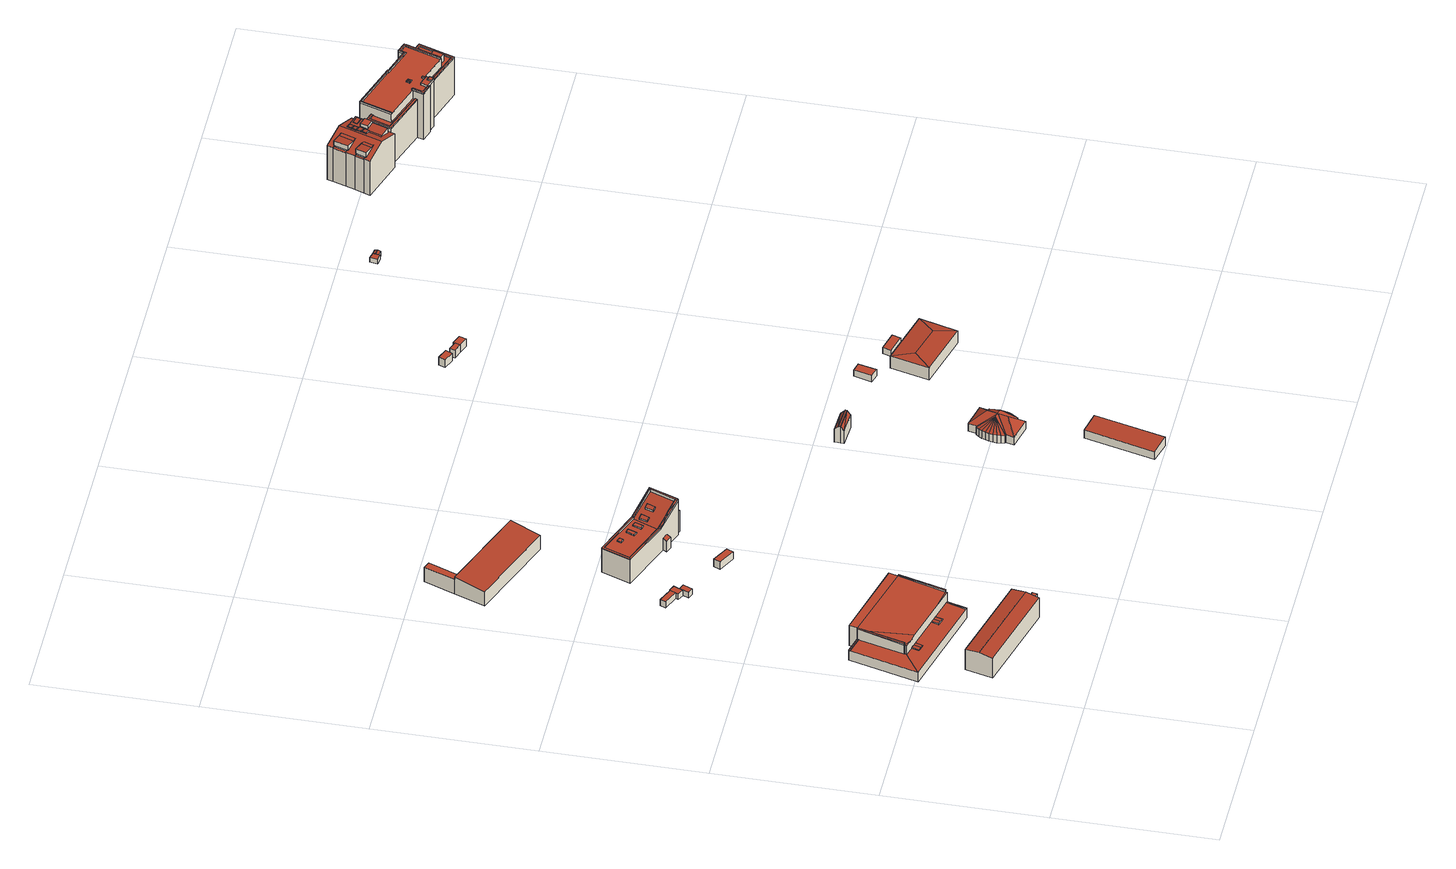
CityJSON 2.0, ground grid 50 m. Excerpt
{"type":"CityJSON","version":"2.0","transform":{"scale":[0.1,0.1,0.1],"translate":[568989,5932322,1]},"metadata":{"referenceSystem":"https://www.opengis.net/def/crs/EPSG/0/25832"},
"CityObjects":{
"building1":{"type":"Building","attributes":{"Grundfläche 2D":"267.869369","Grundhöhe NN":"3.361"},"geometry":[{"type":"Solid","lod":"3","boundaries":[[[[0,1,2,3]],[[4,0,3,5]],[[5,3,2,6,7]],[[4,5,7,8]],[[1,0,4,8,9]],[[2,1,9,6]],[[7,6,9,8]]]],"semantics":{"surfaces":[{"type":"RoofSurface"},{"type":"WallSurface"},{"type":"GroundSurface"}],"values":[[0,0,1,1,1,1,2]]}}]},
"building2":{"type":"Building","attributes":{"Grundfläche 2D":"791.141153","Grundhöhe NN":"2.661"},"children":["building2-1","building2-2","building2-3","building2-4","building2-5","building2-6"],"geometry":[{"type":"Solid","lod":"3","boundaries":[[[[10,11,12,13,14,15,16,17,18,19]],[[20,21,17]],[[21,22,23,24,25,18,17]],[[26,27,28,29,30,31,32,33,34,35]],[[28,27,26,36,37,38]],[[39,38,37]],[[40,41,42,30,29]],[[33,43,44,34]],[[24,23,45,46]],[[18,25,24,46,47]],[[10,19,18,47,48]],[[11,10,48,49]],[[22,21,36,26,35,50,23]],[[36,21,20,37]],[[37,20,17,39]],[[15,14,13,12,11,49,51,52,42,41,40,29,28,38,39,17,16]],[[30,42,52,53]],[[31,30,53,54]],[[32,31,54,55]],[[33,32,55,56]],[[43,33,56,57]],[[44,43,57,58]],[[34,44,58,59]],[[35,34,59,45,23,50]],[[49,48,47,46,45,59,58,57,56,55,54,53,52,51]]]],"semantics":{"surfaces":[{"type":"RoofSurface"},{"type":"WallSurface"},{"type":"GroundSurface"}],"values":[[0,0,0,0,0,0,0,0,1,1,1,1,1,1,1,1,1,1,1,1,1,1,1,1,2]]}}]},
"building2-1":{"type":"BuildingInstallation","parents":["building2"],"geometry":[{"type":"MultiSurface","lod":"3","boundaries":[[[60,61,62,63]],[[63,62,10,11]],[[60,63,11,12]],[[61,60,12,19]],[[62,61,19,10]]],"semantics":{"surfaces":[{"type":"RoofSurface"},{"type":"WallSurface"}],"values":[0,1,1,1,1]}}]},
"building2-2":{"type":"BuildingInstallation","parents":["building2"],"geometry":[{"type":"MultiSurface","lod":"3","boundaries":[[[64,65,50,66]],[[66,50,23,24]],[[64,66,24,25]],[[65,64,25,22]],[[50,65,22,23]]],"semantics":{"surfaces":[{"type":"RoofSurface"},{"type":"WallSurface"}],"values":[0,1,1,1,1]}}]},
"building2-3":{"type":"BuildingInstallation","parents":["building2"],"geometry":[{"type":"MultiSurface","lod":"3","boundaries":[[[67,68,69,70]],[[67,71,72,68]],[[14,73,70,69]],[[70,73,74,71,67]],[[72,71,74,13]],[[72,13,14,69,68]]],"semantics":{"surfaces":[{"type":"RoofSurface"},{"type":"WallSurface"}],"values":[0,0,1,1,1,1]}}]},
"building2-4":{"type":"BuildingInstallation","parents":["building2"],"geometry":[{"type":"MultiSurface","lod":"3","boundaries":[[[75,76,77,78]],[[75,79,80,76]],[[78,77,16,81]],[[78,81,82,79,75]],[[82,15,80,79]],[[80,15,16,77,76]]],"semantics":{"surfaces":[{"type":"RoofSurface"},{"type":"WallSurface"}],"values":[0,0,1,1,1,1]}}]},
"building2-5":{"type":"BuildingInstallation","parents":["building2"],"geometry":[{"type":"MultiSurface","lod":"3","boundaries":[[[83,84,85,86]],[[33,87,84,83]],[[87,30,31,85,84]],[[31,32,86,85]],[[32,33,83,86]]],"semantics":{"surfaces":[{"type":"RoofSurface"},{"type":"WallSurface"}],"values":[0,1,1,1,1]}}]},
"building2-6":{"type":"BuildingInstallation","parents":["building2"],"geometry":[{"type":"MultiSurface","lod":"3","boundaries":[[[88,89,90,91,92]],[[36,37,93,91,90]],[[93,27,92,91]],[[27,34,88,92]],[[34,35,89,88]],[[26,36,90,89,35]]],"semantics":{"surfaces":[{"type":"RoofSurface"},{"type":"WallSurface"}],"values":[0,1,1,1,1,1]}}]},
"building3":{"type":"Building","attributes":{"Grundfläche 2D":"2.290215","Grundhöhe NN":"3.489"},"geometry":[{"type":"Solid","lod":"3","boundaries":[[[[94,95,96,97]],[[98,99,97,96]],[[99,100,94,97]],[[100,101,95,94]],[[101,98,96,95]],[[101,100,99,98]]]],"semantics":{"surfaces":[{"type":"RoofSurface"},{"type":"WallSurface"},{"type":"GroundSurface"}],"values":[[0,1,1,1,1,2]]}}]},
"building4":{"type":"Building","attributes":{"Grundfläche 2D":"9.647635","Grundhöhe NN":"2.512"},"geometry":[{"type":"Solid","lod":"3","boundaries":[[[[102,103,104,105]],[[106,107,105,104]],[[107,108,102,105]],[[108,109,103,102]],[[109,106,104,103]],[[109,108,107,106]]]],"semantics":{"surfaces":[{"type":"RoofSurface"},{"type":"WallSurface"},{"type":"GroundSurface"}],"values":[[0,1,1,1,1,2]]}}]},
"building5":{"type":"Building","attributes":{"Grundfläche 2D":"6.303504","Grundhöhe NN":"2.584"},"geometry":[{"type":"Solid","lod":"3","boundaries":[[[[110,111,112,113]],[[110,113,114,115]],[[111,110,115,116]],[[112,111,116,117]],[[113,112,117,114]],[[116,115,114,117]]]],"semantics":{"surfaces":[{"type":"RoofSurface"},{"type":"WallSurface"},{"type":"GroundSurface"}],"values":[[0,1,1,1,1,2]]}}]},
"building6":{"type":"Building","attributes":{"Grundfläche 2D":"6.212402","Grundhöhe NN":"2.597"},"geometry":[{"type":"Solid","lod":"3","boundaries":[[[[118,119,120,121]],[[119,118,122,123]],[[120,119,123,124]],[[121,120,124,125]],[[118,121,125,122]],[[123,122,125,124]]]],"semantics":{"surfaces":[{"type":"RoofSurface"},{"type":"WallSurface"},{"type":"GroundSurface"}],"values":[[0,1,1,1,1,2]]}}]},
"building7":{"type":"Building","attributes":{"Grundfläche 2D":"14.121962","Grundhöhe NN":"2.607"},"geometry":[{"type":"Solid","lod":"3","boundaries":[[[[126,127,128,129]],[[130,131,129,128]],[[131,132,126,129]],[[132,133,127,126]],[[133,130,128,127]],[[133,132,131,130]]]],"semantics":{"surfaces":[{"type":"RoofSurface"},{"type":"WallSurface"},{"type":"GroundSurface"}],"values":[[0,1,1,1,1,2]]}}]},
"building8":{"type":"Building","attributes":{"Grundfläche 2D":"328.514267","Grundhöhe NN":"1.875"},"geometry":[{"type":"Solid","lod":"3","boundaries":[[[[134,135,136,137]],[[138,139,140,141]],[[134,141,142,143,135]],[[136,135,143,144]],[[137,136,144,145]],[[138,141,134,137,145,146]],[[139,138,146,147]],[[140,139,147,148]],[[141,140,148,142]],[[144,143,142,148,147,146,145]]]],"semantics":{"surfaces":[{"type":"RoofSurface"},{"type":"WallSurface"},{"type":"GroundSurface"}],"values":[[0,0,1,1,1,1,1,1,1,2]]}}]},
"building9":{"type":"Building","attributes":{"Grundfläche 2D":"258.750072","Grundhöhe NN":"2.305"},"children":["building9-1","building9-2","building9-3","building9-4","building9-5"],"geometry":[{"type":"Solid","lod":"3","boundaries":[[[[149,150,151]],[[150,152,151]],[[153,152,150]],[[153,154,155,152]],[[154,153,156,157,158,159]],[[151,160,161,149]],[[162,163,160]],[[163,161,160]],[[164,165,162]],[[165,163,162]],[[166,167,164]],[[167,165,164]],[[168,167,166]],[[166,158,157,168]],[[169,161,163]],[[170,171,172,173,174,175,176,177,178,179]],[[179,180,181,170]],[[182,183,184,185]],[[186,187,188,189]],[[149,190,191,192,156,153,150]],[[192,193,157,156]],[[181,180,159,158]],[[154,159,180,179]],[[177,176,151,152,155,154,179,178]],[[151,176,175,174,173,160]],[[171,170,166,164,162,160,173,172]],[[166,170,181,158]],[[165,167,168,157,193,194,195,169,163]],[[169,195,190,149,161]],[[184,183,196,197]],[[185,184,197,198]],[[182,185,198,199]],[[189,188,200,201]],[[186,189,201,202]],[[187,186,202,203]],[[204,192,191,190,205,206]],[[193,192,204,207]],[[193,207,208,200,188,187,203,209,195,194]],[[182,199,205,190,195,209,196,183]],[[208,207,204,206,205,199,198,197,196,209,203,202,201,200]]]],"semantics":{"surfaces":[{"type":"RoofSurface"},{"type":"WallSurface"},{"type":"GroundSurface"}],"values":[[0,0,0,0,0,0,0,0,0,0,0,0,0,0,0,0,0,0,0,1,1,1,1,1,1,1,1,1,1,1,1,1,1,1,1,1,1,1,1,2]]}}]},
"building9-1":{"type":"BuildingInstallation","parents":["building9"],"geometry":[{"type":"MultiSurface","lod":"3","boundaries":[[[210,211,212,213]],[[213,212,214,215]],[[210,213,215,216]],[[211,210,216,217]],[[212,211,217,214]]],"semantics":{"surfaces":[{"type":"RoofSurface"},{"type":"WallSurface"}],"values":[0,1,1,1,1]}}]},
"building9-2":{"type":"BuildingInstallation","parents":["building9"],"geometry":[{"type":"MultiSurface","lod":"3","boundaries":[[[218,219,220,221]],[[222,223,219,218,224]],[[223,225,220,219]],[[226,227,221,220,225]],[[227,224,218,221]]],"semantics":{"surfaces":[{"type":"RoofSurface"},{"type":"WallSurface"}],"values":[0,1,1,1,1]}}]},
"building9-3":{"type":"BuildingInstallation","parents":["building9"],"geometry":[{"type":"MultiSurface","lod":"3","boundaries":[[[228,229,230,231]],[[231,230,232,233]],[[228,231,233,234]],[[229,228,234,235]],[[230,229,235,232]]],"semantics":{"surfaces":[{"type":"RoofSurface"},{"type":"WallSurface"}],"values":[0,1,1,1,1]}}]},
"building9-4":{"type":"BuildingInstallation","parents":["building9"],"geometry":[{"type":"MultiSurface","lod":"3","boundaries":[[[236,237,238,239]],[[239,238,240,241]],[[236,239,241,242]],[[237,236,242,243]],[[238,237,243,240]]],"semantics":{"surfaces":[{"type":"RoofSurface"},{"type":"WallSurface"}],"values":[0,1,1,1,1]}}]},
"building9-5":{"type":"BuildingInstallation","parents":["building9"],"geometry":[{"type":"MultiSurface","lod":"3","boundaries":[[[244,245,246,247,248]],[[247,246,249,250]],[[251,248,247,250,252]],[[244,248,251,253]],[[249,246,245,244,253,254]]],"semantics":{"surfaces":[{"type":"RoofSurface"},{"type":"WallSurface"}],"values":[0,1,1,1,1]}}]},
"building10":{"type":"Building","attributes":{"Grundfläche 2D":"155.016942","Grundhöhe NN":"2.527"},"geometry":[{"type":"Solid","lod":"3","boundaries":[[[[255,256,257,258]],[[259,260,258,257]],[[260,261,255,258]],[[261,262,256,255]],[[262,259,257,256]],[[262,261,260,259]]]],"semantics":{"surfaces":[{"type":"RoofSurface"},{"type":"WallSurface"},{"type":"GroundSurface"}],"values":[[0,1,1,1,1,2]]}}]},
"building11":{"type":"Building","attributes":{"Grundfläche 2D":"21.565029","Grundhöhe NN":"4.747"},"children":["building11-1"],"geometry":[{"type":"Solid","lod":"3","boundaries":[[[[263,264,265]],[[266,264,263]],[[267,266,263,268]],[[267,268,269]],[[267,269,270]],[[271,272,265,264]],[[272,273,263,265]],[[273,274,275,269,268,263]],[[275,276,270,269]],[[277,271,264,266]],[[276,278,277,266,267,270]],[[273,272,271,277,278,276,275,274]]]],"semantics":{"surfaces":[{"type":"RoofSurface"},{"type":"WallSurface"},{"type":"GroundSurface"}],"values":[[0,0,0,0,0,1,1,1,1,1,1,2]]}}]},
"building11-1":{"type":"BuildingInstallation","parents":["building11"],"geometry":[{"type":"MultiSurface","lod":"3","boundaries":[[[279,280,281,282]],[[282,281,268,267]],[[279,282,267,266]],[[280,279,266,263]],[[281,280,263,268]]],"semantics":{"surfaces":[{"type":"RoofSurface"},{"type":"WallSurface"}],"values":[0,1,1,1,1]}}]},
"building12":{"type":"Building","attributes":{"Grundfläche 2D":"135.423805","Grundhöhe NN":"2.529"},"geometry":[{"type":"Solid","lod":"3","boundaries":[[[[283,284,285,286]],[[284,287,288,285]],[[283,286,289]],[[283,289,290]],[[283,290,291]],[[283,291,292]],[[283,292,293]],[[283,293,294]],[[283,294,295]],[[283,295,296]],[[284,283,296,297]],[[298,284,297,299]],[[298,299,300]],[[284,298,300,301]],[[302,284,301,303]],[[302,303,304]],[[302,304,305]],[[302,305,306]],[[302,306,307]],[[302,307,308]],[[302,308,309]],[[302,309,310]],[[302,310,311]],[[284,302,311,312]],[[287,284,312,313]],[[287,313,288]],[[314,315,286,285]],[[315,316,289,286]],[[316,317,290,289]],[[317,318,291,290]],[[318,319,292,291]],[[319,320,293,292]],[[320,321,294,293]],[[321,322,295,294]],[[322,323,296,295]],[[323,324,297,296]],[[324,325,299,297]],[[325,326,300,299]],[[326,327,301,300]],[[327,328,303,301]],[[328,329,304,303]],[[329,330,305,304]],[[330,331,306,305]],[[331,332,307,306]],[[332,333,308,307]],[[333,334,309,308]],[[334,335,310,309]],[[335,336,311,310]],[[336,337,312,311]],[[337,338,313,312]],[[338,339,288,313]],[[339,314,285,288]],[[326,325,324,323,322,321,320,319,318,317,316,315,314,339,338,337,336,335,334,333,332,331,330,329,328,327]]]],"semantics":{"surfaces":[{"type":"RoofSurface"},{"type":"WallSurface"},{"type":"GroundSurface"}],"values":[[0,0,0,0,0,0,0,0,0,0,0,0,0,0,0,0,0,0,0,0,0,0,0,0,0,0,1,1,1,1,1,1,1,1,1,1,1,1,1,1,1,1,1,1,1,1,1,1,1,1,1,1,2]]}}]},
"building13":{"type":"Building","attributes":{"Grundfläche 2D":"17.277094","Grundhöhe NN":"2.574"},"geometry":[{"type":"Solid","lod":"3","boundaries":[[[[340,341,342,343]],[[344,345,343,342]],[[345,346,340,343]],[[346,347,341,340]],[[347,344,342,341]],[[347,346,345,344]]]],"semantics":{"surfaces":[{"type":"RoofSurface"},{"type":"WallSurface"},{"type":"GroundSurface"}],"values":[[0,1,1,1,1,2]]}}]},
"building14":{"type":"Building","attributes":{"Grundfläche 2D":"232.068078","Grundhöhe NN":"2.465"},"geometry":[{"type":"Solid","lod":"3","boundaries":[[[[348,349,350]],[[348,351,352,349]],[[351,348,350,353]],[[351,353,352]],[[354,355,350,349]],[[355,356,353,350]],[[356,357,352,353]],[[357,354,349,352]],[[357,356,355,354]]]],"semantics":{"surfaces":[{"type":"RoofSurface"},{"type":"WallSurface"},{"type":"GroundSurface"}],"values":[[0,0,0,0,1,1,1,1,2]]}}]},
"building15":{"type":"Building","attributes":{"Grundfläche 2D":"17.003750","Grundhöhe NN":"2.441"},"geometry":[{"type":"Solid","lod":"3","boundaries":[[[[358,359,360,361]],[[362,363,361,360]],[[363,364,358,361]],[[364,365,359,358]],[[365,362,360,359]],[[365,364,363,362]]]],"semantics":{"surfaces":[{"type":"RoofSurface"},{"type":"WallSurface"},{"type":"GroundSurface"}],"values":[[0,1,1,1,1,2]]}}]},
"building16":{"type":"Building","attributes":{"Grundfläche 2D":"8.194153","Grundhöhe NN":"1.723"},"geometry":[{"type":"Solid","lod":"3","boundaries":[[[[366,367,368,369]],[[370,371,369,368]],[[371,372,366,369]],[[372,373,367,366]],[[373,370,368,367]],[[373,372,371,370]]]],"semantics":{"surfaces":[{"type":"RoofSurface"},{"type":"WallSurface"},{"type":"GroundSurface"}],"values":[[0,1,1,1,1,2]]}}]},
"building17":{"type":"Building","attributes":{"Grundfläche 2D":"5.299448","Grundhöhe NN":"1.785"},"geometry":[{"type":"Solid","lod":"3","boundaries":[[[[374,375,376,377]],[[378,379,377,376]],[[379,380,374,377]],[[380,381,375,374]],[[381,378,376,375]],[[381,380,379,378]]]],"semantics":{"surfaces":[{"type":"RoofSurface"},{"type":"WallSurface"},{"type":"GroundSurface"}],"values":[[0,1,1,1,1,2]]}}]},
"building18":{"type":"Building","attributes":{"Grundfläche 2D":"7.598249","Grundhöhe NN":"1.702"},"geometry":[{"type":"Solid","lod":"3","boundaries":[[[[382,383,384,385]],[[383,382,386,387]],[[384,383,387,388]],[[385,384,388,389]],[[382,385,389,386]],[[387,386,389,388]]]],"semantics":{"surfaces":[{"type":"RoofSurface"},{"type":"WallSurface"},{"type":"GroundSurface"}],"values":[[0,1,1,1,1,2]]}}]},
"building19":{"type":"Building","attributes":{"Grundfläche 2D":"4.820999","Grundhöhe NN":"1.373"},"geometry":[{"type":"Solid","lod":"3","boundaries":[[[[390,391,392,393]],[[390,393,394,395]],[[391,390,395,396]],[[392,391,396,397]],[[393,392,397,394]],[[396,395,394,397]]]],"semantics":{"surfaces":[{"type":"RoofSurface"},{"type":"WallSurface"},{"type":"GroundSurface"}],"values":[[0,1,1,1,1,2]]}}]},
"building20":{"type":"Building","attributes":{"Grundfläche 2D":"3.149468","Grundhöhe NN":"1.318"},"geometry":[{"type":"Solid","lod":"3","boundaries":[[[[398,399,392,400]],[[401,398,400,402]],[[402,400,392,403,404]],[[401,402,404,405]],[[399,398,401,405,406]],[[392,399,406,403]],[[404,403,406,405]]]],"semantics":{"surfaces":[{"type":"RoofSurface"},{"type":"WallSurface"},{"type":"GroundSurface"}],"values":[[0,0,1,1,1,1,2]]}}]},
"building21":{"type":"Building","attributes":{"Grundfläche 2D":"659.131259","Grundhöhe NN":"2.024"},"children":["building21-1","building21-2","building21-3","building21-4","building21-5","building21-6","building21-7","building21-8","building21-9","building21-10","building21-11","building21-12","building21-13"],"geometry":[{"type":"MultiSurface","lod":"3","boundaries":[[[407,408,409,410,411,412,413,414,415]],[[416,417,418,419,420,421,422,423,424,425,426,427,428,429,430,431,432,433,434,435,436]],[[437,438,439,440,441,442,443,444]],[[445,446,447,448,449]],[[446,450,451,447]],[[452,453,454,455,456,457],[458,459,460,461,462,463,464,465,466,467,468,469,470,471,472,473]],[[474,475,476,445,449,448,477,478,479,480,481,482,483,484,485,486,487,488,489,490,491,453,452,492]],[[493,494,495,496,471,470,497,498,468,467,499,500,466,465,501,502,464,463,503,504,462,461,460,505]],[[506,495,494,493,505,507,508],[509,510,511,512,513],[514,515,516,517]],[[485,484,518,519,487,486]],[[519,518,520,521,522]],[[523,524,525,526,527,528,529,530,531,532]],[[533,534,535,536,537,538,539,540,541,542,543,544,545,546,547,548,549,550,551]],[[552,553,554,555,556,557,558,559]],[[560,561,562,563,564,565]],[[566,567,568,569]],[[570,571,572,573]],[[530,529,409,408]],[[410,409,529,528]],[[528,527,411,410]],[[574,575,414,413]],[[575,576,415,414]],[[576,577,407,415]],[[578,579,419,418]],[[579,580,420,419]],[[580,581,421,420]],[[581,582,422,421]],[[583,584,425,424,423,422,582,585]],[[584,549,426,425]],[[549,548,547,428,427,426]],[[429,428,547,546]],[[546,545,430,429]],[[545,544,431,430]],[[543,432,431,544]],[[433,432,543,542]],[[542,541,434,433]],[[541,540,586,436,435,434]],[[586,587,588,417,416,436]],[[588,578,418,417]],[[565,564,438,437]],[[439,438,564,563]],[[440,439,563,562]],[[589,590,442,441]],[[590,591,443,442]],[[591,592,444,443]],[[448,447,451,477]],[[450,446,445,476]],[[476,475,478,477,451,450]],[[473,472,495,506]],[[472,471,496,495]],[[458,507,505,460,459]],[[507,458,473,506,508]],[[487,519,522,488]],[[482,520,518,484,483]],[[482,481,489,488,522,521,520]],[[569,568,593,594]],[[575,574,595,596]],[[576,575,596,597]],[[577,576,597,598]],[[437,444,592,599,600,551,550,560,565]],[[533,551,600,601]],[[534,533,601,602]],[[535,534,602,603]],[[574,413,412,411,527,526,538,537,536,535,603,595]],[[539,525,524,540]],[[538,526,525,539]],[[540,524,523,586]],[[531,530,408,407,577,598,604,605,588,587,586,523,532]],[[578,588,605,606]],[[579,578,606,607]],[[580,579,607,608]],[[581,580,608,609]],[[582,581,609,610,552,611]],[[582,611,552,559,558,557,589,441,440,562,561,584,583,585]],[[550,549,584,561,560]],[[553,552,610,612]],[[554,553,612,613]],[[590,589,557,556,456]],[[590,456,455,591]],[[591,455,614,599,592]],[[572,571,615,616]],[[613,617,457,456,556,555,554]],[[614,455,454,618]],[[492,452,457,617,619]],[[492,619,615,571,474]],[[474,571,570,475]],[[475,570,573,478]],[[478,573,572,479]],[[480,479,572,616,593,568]],[[480,568,567,481]],[[481,567,566,489]],[[489,566,569,490]],[[490,569,594,620,491]],[[454,453,491,620,618]],[[610,609,608,607,606,605,604,598,597,596,595,603,602,601,600,599,614,618,620,594,593,616,615,619,617,613,612]]],"semantics":{"surfaces":[{"type":"RoofSurface"},{"type":"WallSurface"},{"type":"GroundSurface"}],"values":[0,0,0,0,0,0,0,0,0,0,0,0,0,0,0,0,0,1,1,1,1,1,1,1,1,1,1,1,1,1,1,1,1,1,1,1,1,1,1,1,1,1,1,1,1,1,1,1,1,1,1,1,1,1,1,1,1,1,1,1,1,1,1,1,1,1,1,1,1,1,1,1,1,1,1,1,1,1,1,1,1,1,1,1,1,1,1,1,1,1,1,1,1,1,2]}}]},
"building21-1":{"type":"BuildingInstallation","parents":["building21"],"geometry":[{"type":"MultiSurface","lod":"3","boundaries":[[[621,622,623,624,625,626,627]],[[626,625,628,629,630,631]],[[632,633,634,621,627,626,631]],[[534,535,635,622,621,634,636]],[[628,625,624,635,535,536]]],"semantics":{"surfaces":[{"type":"RoofSurface"},{"type":"WallSurface"}],"values":[0,1,1,1,1]}}]},
"building21-2":{"type":"BuildingInstallation","parents":["building21"],"geometry":[{"type":"MultiSurface","lod":"3","boundaries":[[[633,637,638,639,640,641,642,643,636,634]],[[637,633,632,644]],[[644,645,646,639,638,637]],[[640,639,646,647]],[[647,550,551,642,641,640]],[[551,533,643,642]],[[533,534,636,643]]],"semantics":{"surfaces":[{"type":"RoofSurface"},{"type":"WallSurface"}],"values":[0,1,1,1,1,1,1]}}]},
"building21-3":{"type":"BuildingInstallation","parents":["building21"],"geometry":[{"type":"MultiSurface","lod":"3","boundaries":[[[648,649,650]],[[650,649,651]],[[652,649,648]],[[651,649,652]],[[653,654,648,650]],[[654,655,652,648]],[[655,656,651,652]],[[656,653,650,651]]],"semantics":{"surfaces":[{"type":"RoofSurface"},{"type":"WallSurface"}],"values":[0,0,0,0,1,1,1,1]}}]},
"building21-4":{"type":"BuildingInstallation","parents":["building21"],"geometry":[{"type":"MultiSurface","lod":"3","boundaries":[[[657,658,659,660]],[[658,657,624,623]],[[659,658,623,622]],[[622,635,660,659]],[[635,624,657,660]]],"semantics":{"surfaces":[{"type":"RoofSurface"},{"type":"WallSurface"}],"values":[0,1,1,1,1]}}]},
"building21-5":{"type":"BuildingInstallation","parents":["building21"],"geometry":[{"type":"MultiSurface","lod":"3","boundaries":[[[629,628,661,662,663]],[[664,662,661,628,536,537]],[[664,665,663,662]],[[665,630,629,663]]],"semantics":{"surfaces":[{"type":"RoofSurface"},{"type":"WallSurface"}],"values":[0,1,1,1]}}]},
"building21-6":{"type":"BuildingInstallation","parents":["building21"],"geometry":[{"type":"MultiSurface","lod":"3","boundaries":[[[666,667,611,668,669,670]],[[670,669,554,555]],[[552,553,668,611,667,666,558,559]],[[669,668,553,554]],[[558,666,670,555]]],"semantics":{"surfaces":[{"type":"RoofSurface"},{"type":"WallSurface"}],"values":[0,1,1,1,1]}}]},
"building21-7":{"type":"BuildingInstallation","parents":["building21"],"geometry":[{"type":"MultiSurface","lod":"3","boundaries":[[[671,672,673,674]],[[674,673,516,515]],[[671,674,515,514]],[[672,671,514,517]],[[673,672,517,516]]],"semantics":{"surfaces":[{"type":"RoofSurface"},{"type":"WallSurface"}],"values":[0,1,1,1,1]}}]},
"building21-8":{"type":"BuildingInstallation","parents":["building21"],"geometry":[{"type":"MultiSurface","lod":"3","boundaries":[[[675,676,677,678,679]],[[680,681,679,678]],[[504,675,679,681,462]],[[677,676,675,504,503]],[[680,678,677,503,463]]],"semantics":{"surfaces":[{"type":"RoofSurface"},{"type":"WallSurface"}],"values":[0,1,1,1,1]}}]},
"building21-9":{"type":"BuildingInstallation","parents":["building21"],"geometry":[{"type":"MultiSurface","lod":"3","boundaries":[[[682,683,684,685]],[[686,687,685,684]],[[500,682,685,687,466]],[[683,682,500,499]],[[686,684,683,499,467]]],"semantics":{"surfaces":[{"type":"RoofSurface"},{"type":"WallSurface"}],"values":[0,1,1,1,1]}}]},
"building21-10":{"type":"BuildingInstallation","parents":["building21"],"geometry":[{"type":"MultiSurface","lod":"3","boundaries":[[[688,689,690,691]],[[691,690,692,693]],[[498,688,691,693,468]],[[689,688,498,497]],[[692,690,689,497,470]]],"semantics":{"surfaces":[{"type":"RoofSurface"},{"type":"WallSurface"}],"values":[0,1,1,1,1]}}]},
"building21-11":{"type":"BuildingInstallation","parents":["building21"],"geometry":[{"type":"MultiSurface","lod":"3","boundaries":[[[694,695,696,697]],[[698,699,697,696]],[[502,694,697,699,464]],[[695,694,502,501]],[[698,696,695,501,465]]],"semantics":{"surfaces":[{"type":"RoofSurface"},{"type":"WallSurface"}],"values":[0,1,1,1,1]}}]},
"building21-12":{"type":"BuildingInstallation","parents":["building21"],"geometry":[{"type":"MultiSurface","lod":"3","boundaries":[[[700,701,702,703]],[[701,700,513,512]],[[510,702,701,512,511]],[[703,702,510,509]],[[513,700,703,509]]],"semantics":{"surfaces":[{"type":"RoofSurface"},{"type":"WallSurface"}],"values":[0,1,1,1,1]}}]},
"building21-13":{"type":"BuildingInstallation","parents":["building21"],"geometry":[{"type":"MultiSurface","lod":"3","boundaries":[[[704,705,706,707]],[[531,532,707,706]],[[704,707,532,708]],[[705,704,708,709]],[[709,531,706,705]]],"semantics":{"surfaces":[{"type":"RoofSurface"},{"type":"WallSurface"}],"values":[0,1,1,1,1]}}]}
},
"vertices":[
[362,245,104],[374,289,98],[81,366,98],[70,322,104],[351,203,98],[59,280,98],[81,366,24],[59,280,24],[351,203,24],[374,289,24],
[316,409,52],[332,471,54],[328,472,54],[257,491,54],[234,497,54],[131,524,54],[108,529,54],[78,537,54],[8,489,52],[312,410,52],[80,544,54],[78,545,54],[115,686,54],[116,691,54],[64,705,52],[63,700,52],[115,686,92],[114,664,91],[131,524,86],[257,491,86],[338,477,86],[340,476,86],[378,622,92],[374,623,92],[121,690,92],[116,691,92],[78,545,86],[80,544,86],[108,529,86],[78,537,86],[332,471,86],[334,471,86],[336,470,86],[381,651,92],[128,717,92],[116,691,17],[64,705,17],[8,489,17],[316,409,17],[332,471,17],[116,691,55],[334,471,17],[336,470,17],[338,477,17],[340,476,17],[378,622,17],[374,623,17],[381,651,17],[128,717,17],[121,690,17],
[328,472,55],[312,410,55],[316,409,55],[332,471,55],
[63,700,55],[115,686,55],[64,705,55],
[240,470,56],[246,494,56],[234,497,57],[228,473,57],[250,467,57],[257,491,57],[228,473,53],[250,467,53],
[114,502,56],[121,526,56],[108,529,57],[102,506,57],[124,500,57],[131,524,57],[102,506,53],[124,500,53],
[374,623,93],[336,477,93],[340,476,93],[378,622,93],[336,477,86],
[121,690,93],[116,691,93],[78,545,93],[83,544,93],[114,664,93],[83,544,86],
[431,225,44],[434,240,44],[419,243,44],[416,228,44],[419,243,25],[416,228,25],[431,225,25],[434,240,25],
[190,1269,37],[236,1248,37],[244,1266,37],[197,1286,37],[244,1266,15],[197,1286,15],[190,1269,15],[236,1248,15],
[245,1268,37],[233,1240,37],[251,1231,37],[264,1260,37],[264,1260,16],[245,1268,16],[233,1240,16],[251,1231,16],
[275,1234,37],[257,1241,37],[245,1212,37],[263,1205,37],[275,1234,16],[257,1241,16],[245,1212,16],[263,1205,16],
[443,1122,42],[453,1142,42],[399,1170,43],[389,1149,43],[399,1170,16],[389,1149,16],[443,1122,16],[453,1142,16],
[138,1878,73],[102,1783,62],[382,1676,62],[418,1771,73],[160,1869,62],[197,1966,62],[174,1975,62],[138,1878,62],[138,1878,9],[102,1783,9],[382,1676,9],[418,1771,9],[160,1869,9],[197,1966,9],[174,1975,9],
[555,1391,147],[550,1393,144],[548,1387,147],[471,1416,107],[466,1424,104],[464,1418,104],[466,1418,105],[313,1482,104],[279,1391,104],[286,1394,104],[317,1475,104],[517,1307,147],[522,1302,147],[478,1322,127],[515,1301,144],[463,1327,120],[463,1321,119],[432,1339,104],[444,1328,110],[430,1333,104],[520,1299,147],[432,1339,99],[463,1327,113],[478,1322,120],[517,1307,138],[524,1324,138],[526,1331,138],[548,1387,138],[471,1416,102],[466,1418,100],[464,1418,99],[317,1475,101],[286,1394,101],[530,1325,98],[522,1302,98],[536,1297,92],[544,1319,92],[459,1309,52],[463,1321,59],[444,1328,59],[439,1316,52],[555,1391,141],[466,1424,99],[313,1482,102],[279,1391,102],[430,1333,99],[520,1299,141],[522,1302,13],[536,1297,13],[544,1319,13],[530,1325,13],[444,1328,13],[439,1316,13],[459,1309,13],[463,1321,13],[313,1482,13],[555,1391,13],[466,1424,13],[279,1391,13],[430,1333,13],[520,1299,13],
[361,1428,105],[365,1439,105],[354,1444,105],[349,1432,105],[354,1444,101],[349,1432,101],[361,1428,100],[365,1439,100],
[494,1391,122],[485,1365,122],[496,1361,128],[505,1387,128],[492,1384,116],[485,1365,116],[494,1391,116],[496,1361,121],[500,1372,121],[505,1387,121],
[434,1384,104],[444,1410,104],[432,1414,104],[422,1388,104],[432,1414,99],[422,1388,99],[434,1384,99],[444,1410,99],
[400,1397,104],[410,1423,104],[398,1427,104],[388,1401,104],[398,1427,100],[388,1401,100],[400,1397,100],[410,1423,100],
[474,1398,112],[465,1401,107],[463,1402,106],[454,1377,106],[465,1373,112],[463,1402,101],[454,1377,102],[465,1373,107],[465,1373,106],[474,1398,106],[465,1401,102],
[1122,20,44],[1188,3,48],[1243,222,48],[1177,239,44],[1243,222,15],[1177,239,15],[1122,20,15],[1188,3,15],
[1064,912,96],[989,906,84],[1063,902,84],[989,917,96],[989,923,96],[1064,919,96],[1065,931,84],[990,935,84],[989,906,37],[1063,902,37],[1064,912,37],[1064,919,37],[1065,931,37],[990,935,37],[989,917,37],[989,923,37],
[989,917,98],[1064,912,98],[1064,919,98],[989,923,98],
[1178,486,77],[1161,490,77],[1187,438,44],[1192,437,44],[1154,459,77],[1181,411,44],[1199,447,44],[1205,457,44],[1210,468,44],[1213,479,44],[1215,491,44],[1216,503,44],[1216,515,44],[1214,526,44],[1209,528,44],[1169,522,77],[1215,554,44],[1140,572,44],[1133,546,44],[1145,494,77],[1129,547,44],[1122,537,44],[1116,527,44],[1112,516,44],[1108,505,44],[1106,493,44],[1105,481,44],[1106,469,44],[1108,457,44],[1112,456,44],[1105,430,44],[1187,438,15],[1192,437,15],[1199,447,15],[1205,457,15],[1210,468,15],[1213,479,15],[1215,491,15],[1216,503,15],[1216,515,15],[1214,526,15],[1209,528,15],[1215,554,15],[1140,572,15],[1133,546,15],[1129,547,15],[1122,537,15],[1116,527,15],[1112,516,15],[1108,505,15],[1106,493,15],[1105,481,15],[1106,469,15],[1108,457,15],[1112,456,15],[1105,430,15],[1181,411,15],
[1300,888,39],[1329,880,39],[1343,937,39],[1314,944,39],[1343,937,16],[1314,944,16],[1300,888,16],[1329,880,16],
[1393,779,65],[1372,848,60],[1341,728,60],[1500,750,65],[1553,800,60],[1521,680,60],[1372,848,15],[1341,728,15],[1521,680,15],[1553,800,15],
[1483,840,38],[1491,867,38],[1432,883,37],[1425,856,37],[1432,883,14],[1425,856,14],[1483,840,14],[1491,867,14],
[1161,2094,36],[1170,2115,36],[1136,2128,36],[1128,2107,36],[1136,2128,7],[1128,2107,7],[1161,2094,7],[1170,2115,7],
[1203,2078,36],[1209,2094,36],[1181,2105,36],[1175,2088,36],[1181,2105,8],[1175,2088,8],[1203,2078,8],[1209,2094,8],
[1203,2078,35],[1233,2067,35],[1241,2089,35],[1211,2100,35],[1203,2078,7],[1233,2067,7],[1241,2089,7],[1211,2100,7],
[1548,2391,21],[1569,2388,21],[1571,2410,21],[1551,2415,21],[1551,2415,4],[1548,2391,4],[1569,2388,4],[1571,2410,4],
[1587,2399,24],[1588,2408,21],[1570,2401,24],[1585,2389,21],[1569,2391,21],[1571,2410,3],[1569,2391,3],[1585,2389,3],[1588,2408,3],
[2313,2452,153],[2310,2445,153],[2355,2430,153],[2322,2332,153],[2185,2378,153],[2184,2377,153],[2183,2372,153],[2326,2324,153],[2363,2435,153],[2317,2464,185],[2318,2469,185],[2285,2480,185],[2280,2463,185],[2193,2491,185],[2194,2493,185],[2040,2544,185],[2038,2540,185],[2038,2538,185],[2007,2445,185],[2011,2443,185],[2042,2537,185],[2043,2538,185],[2189,2490,185],[2188,2488,185],[2282,2457,185],[2288,2474,185],[2313,2465,185],[2277,2356,185],[2280,2355,185],[2281,2355,185],[2123,2398,153],[1986,2444,153],[2008,2508,153],[2026,2502,153],[2028,2508,153],[2004,2516,153],[1978,2439,153],[2120,2391,153],[1927,2575,154],[1917,2579,153],[1901,2533,153],[1912,2530,154],[1923,2563,154],[1886,2589,156],[1871,2543,156],[1951,2586,161],[1906,2450,161],[1974,2427,137],[1978,2439,137],[2004,2516,137],[2019,2563,137],[1971,2447,140],[1941,2457,151],[1934,2459,153],[1938,2469,153],[1948,2499,153],[1952,2513,153],[1953,2516,153],[1958,2529,153],[1958,2530,153],[1963,2544,153],[1963,2545,153],[1964,2549,153],[1968,2559,153],[1969,2562,153],[1974,2560,151],[2006,2549,140],[1877,2589,137],[1885,2587,140],[1886,2589,140],[1871,2543,140],[1872,2547,140],[1864,2550,137],[1854,2520,137],[1862,2518,140],[1863,2520,140],[1893,2509,151],[1903,2505,154],[1899,2492,154],[1895,2480,154],[1893,2473,154],[1851,2486,140],[1852,2489,140],[1845,2492,137],[1838,2472,137],[1884,2608,137],[1958,2511,152],[1968,2542,152],[1974,2560,152],[1970,2561,153],[1969,2558,153],[1966,2545,153],[1964,2543,153],[1960,2530,153],[1962,2528,152],[1958,2514,152],[1956,2512,152],[1952,2498,152],[1941,2457,152],[2006,2549,156],[1971,2447,156],[1988,2496,156],[1987,2496,156],[1962,2505,153],[1963,2509,153],[1969,2528,153],[1994,2520,156],[1976,2538,153],[1981,2551,153],[2000,2545,156],[1995,2531,156],[1893,2509,153],[1882,2476,153],[1863,2520,156],[1852,2489,156],[1851,2486,156],[2281,2355,150],[2280,2355,150],[2280,2353,150],[2187,2384,150],[2185,2378,150],[2322,2332,150],[2355,2430,150],[2310,2445,150],[2293,2390,150],[2282,2359,150],[2151,2359,180],[2152,2362,180],[2177,2354,180],[2184,2377,180],[2185,2378,180],[2187,2384,180],[2280,2353,180],[2280,2355,180],[2277,2356,180],[2313,2465,180],[2288,2474,180],[2282,2457,180],[2188,2488,180],[2189,2490,180],[2043,2538,180],[2042,2537,180],[2011,2443,180],[2125,2405,180],[2114,2371,180],[2040,2544,116],[2040,2545,116],[2016,2553,116],[2014,2546,116],[2004,2516,116],[2028,2508,116],[2038,2538,116],[2038,2540,116],[2125,2405,150],[2007,2445,150],[2026,2502,150],[2008,2508,150],[1986,2444,150],[2123,2398,150],[1852,2489,135],[1862,2518,135],[1854,2520,135],[1845,2492,135],[1885,2587,135],[1877,2589,135],[1864,2550,135],[1872,2547,135],[2183,2372,150],[2326,2324,150],[2363,2435,150],[2313,2452,150],[2285,2480,180],[2280,2463,180],[2193,2491,180],[2194,2493,180],[2040,2544,180],[2038,2538,180],[2007,2445,180],[2038,2540,180],[2281,2355,180],[2317,2464,180],[2318,2469,180],[2028,2508,150],[2004,2516,150],[1978,2439,150],[2120,2391,150],[1854,2520,10],[1845,2492,10],[2183,2372,10],[2326,2324,10],[2363,2435,10],[2313,2452,10],[2120,2391,10],[2114,2371,10],[2151,2359,10],[2152,2362,10],[2177,2354,10],[2317,2464,10],[2318,2469,10],[2285,2480,10],[2280,2463,10],[2193,2491,10],[2194,2493,10],[2040,2544,10],[2040,2544,123],[2040,2545,10],[2016,2553,10],[1978,2439,10],[1877,2589,10],[1864,2550,10],[2019,2563,10],[1974,2427,10],[1884,2608,10],[1838,2472,10],
[2145,2365,188],[2165,2358,188],[2169,2371,188],[2181,2367,188],[2184,2377,188],[2153,2388,188],[2146,2366,188],[2184,2377,185],[2180,2379,185],[2180,2379,180],[2153,2388,180],[2146,2366,180],[2146,2366,185],[2145,2365,185],[2177,2354,188],[2152,2362,185],
[2120,2375,185],[2129,2404,185],[2130,2406,185],[2126,2408,185],[2125,2405,185],[2114,2371,185],[2151,2359,185],[2120,2375,180],[2129,2404,180],[2130,2406,180],[2126,2408,180],
[2154,2420,183],[2161,2424,185],[2158,2431,183],[2170,2427,183],[2166,2416,183],[2158,2431,180],[2154,2420,180],[2166,2416,180],[2170,2427,180],
[2181,2367,192],[2169,2371,192],[2165,2358,192],[2177,2354,192],
[2185,2378,185],[2188,2389,185],[2184,2391,185],[2188,2389,180],[2184,2391,180],
[2038,2538,123],[2038,2540,123],[2040,2545,123],[2016,2553,123],[2014,2546,123],
[1976,2538,156],[1995,2531,158],[2000,2545,158],[1981,2551,156],
[1952,2498,156],[1955,2507,156],[1956,2512,156],[1939,2517,161],[1934,2503,161],[1939,2517,157],[1934,2503,157],
[1960,2530,155],[1964,2543,155],[1947,2548,161],[1942,2535,161],[1947,2548,158],[1942,2535,158],
[1966,2545,155],[1969,2558,155],[1952,2563,161],[1947,2550,161],[1952,2563,158],[1947,2550,158],
[1958,2514,156],[1962,2528,156],[1944,2533,161],[1939,2519,161],[1944,2533,157],[1939,2519,157],
[1994,2520,163],[1969,2528,163],[1962,2505,163],[1987,2496,163],
[2306,2351,176],[2316,2383,176],[2293,2390,176],[2282,2359,176],[2306,2351,150],[2316,2383,150]
]}
